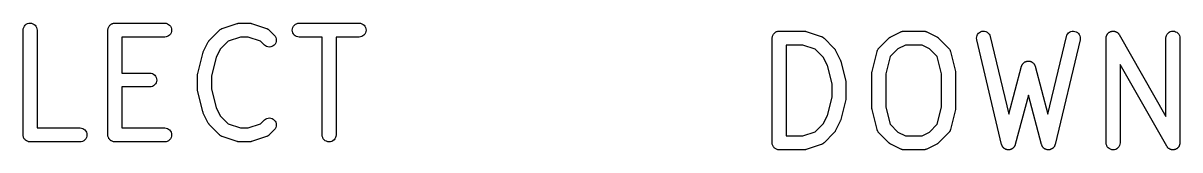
# Model space of a CAD drawing. Extents: x 78.1 to 161.4, y -93 to -69.2.
# Drawn here: x 97.82 to 114.39, y -93.02 to -91.2 of the extents above; entities that cross this region are included whole.
import ezdxf

# ---------------------------------------------------------------- set-up
doc = ezdxf.new("R2010")
doc.units = 0
doc.layers.add('BLACK', color=7, linetype='CONTINUOUS')

msp = doc.modelspace()

# ---------------------------------------------------------------- linework, layer by layer
at = {"layer": 'BLACK', "linetype": 'CONTINUOUS'}
for p, q in [((97.8169, -91.303), (97.819, -91.2836)), ((97.8169, -91.3044), (97.8169, -91.303)), ((97.8169, -92.8044), (97.8169, -91.3044)), ((97.819, -91.2836), (97.8249, -91.265)), ((97.8249, -91.265), (97.8343, -91.2479)), ((97.8343, -91.2479), (97.8469, -91.2329)), ((97.8469, -91.2329), (97.8621, -91.2207)), ((97.8621, -91.2207), (97.8794, -91.2117)), ((97.8794, -91.2117), (97.8981, -91.2061)), ((97.8981, -91.2061), (97.9176, -91.2044)), ((97.9176, -91.2044), (97.937, -91.2064)), ((97.937, -91.2064), (97.9556, -91.2122)), ((97.9556, -91.2122), (97.9728, -91.2215)), ((97.9728, -91.2215), (97.9878, -91.2339)), ((97.9878, -91.2339), (98.0001, -91.249)), ((98.0001, -91.249), (98.0093, -91.2663)), ((98.0093, -91.2663), (98.015, -91.2849)), ((98.015, -91.2849), (98.0169, -91.3044)), ((98.0169, -91.3044), (98.0169, -92.7044)), ((99.0311, -91.3036), (99.0312, -91.303)), ((99.0311, -91.3037), (99.0311, -91.3036)), ((99.0311, -91.3044), (99.0311, -91.3037)), ((99.0311, -91.3037), (99.0311, -91.3037)), ((99.0311, -92.8044), (99.0311, -91.3044)), ((99.0312, -91.303), (99.0322, -91.2937)), ((99.0322, -91.2937), (99.0332, -91.2843)), ((99.0332, -91.2843), (99.0333, -91.2839)), ((99.0333, -91.2836), (99.0362, -91.2746)), ((99.0333, -91.2839), (99.0333, -91.2836)), ((99.0362, -91.2746), (99.039, -91.2656)), ((99.039, -91.2656), (99.0391, -91.2653)), ((99.0391, -91.2653), (99.0392, -91.265)), ((99.0392, -91.265), (99.0438, -91.2567)), ((99.0438, -91.2567), (99.0482, -91.2485)), ((99.0482, -91.2485), (99.0485, -91.2482)), ((99.0485, -91.2482), (99.0486, -91.2479)), ((99.0486, -91.2479), (99.0547, -91.2407)), ((99.0547, -91.2407), (99.0607, -91.2334)), ((99.0607, -91.2334), (99.061, -91.2332)), ((99.061, -91.2332), (99.0612, -91.2329)), ((99.0612, -91.2329), (99.0685, -91.227)), ((99.0685, -91.227), (99.0758, -91.2211)), ((99.0758, -91.2211), (99.0761, -91.2209)), ((99.0761, -91.2209), (99.0764, -91.2207)), ((99.0764, -91.2207), (99.0847, -91.2164)), ((99.0847, -91.2164), (99.093, -91.2119)), ((99.093, -91.2119), (99.0934, -91.2118)), ((99.0934, -91.2118), (99.0937, -91.2117)), ((99.0937, -91.2117), (99.1027, -91.209)), ((99.1027, -91.209), (99.1117, -91.2063)), ((99.1117, -91.2063), (99.1121, -91.2062)), ((99.1121, -91.2062), (99.1124, -91.2061)), ((99.1124, -91.2061), (99.1218, -91.2053)), ((99.1218, -91.2053), (99.1311, -91.2044)), ((99.1311, -91.2044), (99.8454, -91.2044)), ((99.8454, -91.2044), (99.8468, -91.2044)), ((99.8468, -91.2044), (99.8662, -91.2066)), ((99.8662, -91.2066), (99.8848, -91.2125)), ((99.8848, -91.2125), (99.9019, -91.2219)), ((99.9019, -91.2219), (99.9169, -91.2344)), ((99.9169, -91.2344), (99.9291, -91.2496)), ((99.9376, -91.3431), (99.9283, -91.3603)), ((99.9291, -91.2496), (99.9381, -91.2669)), ((99.9434, -91.3245), (99.9376, -91.3431)), ((99.9381, -91.2669), (99.9437, -91.2856)), ((99.9454, -91.3051), (99.9434, -91.3245)), ((99.9437, -91.2856), (99.9454, -91.3051)), ((100.489, -91.4479), (100.632, -91.3051)), ((100.632, -91.3051), (100.633, -91.3041)), ((100.633, -91.3041), (100.635, -91.3023)), ((100.635, -91.3023), (100.637, -91.3001)), ((100.637, -91.3001), (100.643, -91.2962)), ((100.643, -91.2962), (100.648, -91.2919)), ((100.648, -91.2919), (100.651, -91.2906)), ((100.651, -91.2906), (100.653, -91.2889)), ((100.653, -91.2889), (100.659, -91.2861)), ((100.659, -91.2861), (100.665, -91.283)), ((100.665, -91.283), (100.668, -91.2821)), ((100.668, -91.2821), (100.671, -91.2809)), ((100.671, -91.2809), (100.885, -91.2095)), ((100.885, -91.2095), (100.887, -91.2091)), ((100.887, -91.2091), (100.892, -91.2079)), ((100.892, -91.2079), (100.897, -91.2063)), ((100.897, -91.2063), (100.902, -91.2059)), ((100.902, -91.2059), (100.906, -91.205)), ((100.906, -91.205), (100.911, -91.2049)), ((100.911, -91.2049), (100.917, -91.2044)), ((100.917, -91.2044), (101.06, -91.2044)), ((101.06, -91.2044), (101.061, -91.2044)), ((101.061, -91.2044), (101.067, -91.205)), ((101.067, -91.205), (101.072, -91.2052)), ((101.072, -91.2052), (101.076, -91.2061)), ((101.076, -91.2061), (101.081, -91.2066)), ((101.081, -91.2066), (101.086, -91.2083)), ((101.086, -91.2083), (101.091, -91.2095)), ((101.091, -91.2095), (101.306, -91.2809)), ((101.306, -91.2809), (101.307, -91.2814)), ((101.307, -91.2814), (101.31, -91.2826)), ((101.31, -91.2826), (101.312, -91.2835)), ((101.312, -91.2835), (101.318, -91.2867)), ((101.318, -91.2867), (101.325, -91.2896)), ((101.325, -91.2896), (101.327, -91.2913)), ((101.327, -91.2913), (101.33, -91.2927)), ((101.33, -91.2927), (101.335, -91.297)), ((101.335, -91.297), (101.34, -91.3011)), ((101.34, -91.3011), (101.342, -91.3032)), ((101.342, -91.3032), (101.345, -91.3051)), ((101.345, -91.3051), (101.416, -91.3765)), ((101.674, -91.3037), (101.676, -91.2843)), ((101.676, -91.3231), (101.674, -91.3037)), ((101.676, -91.2843), (101.682, -91.2656)), ((101.681, -91.3418), (101.676, -91.3231)), ((101.69, -91.3591), (101.681, -91.3418)), ((101.682, -91.2656), (101.691, -91.2485)), ((101.691, -91.2485), (101.704, -91.2334)), ((101.704, -91.2334), (101.719, -91.2211)), ((101.719, -91.2211), (101.736, -91.2119)), ((101.736, -91.2119), (101.755, -91.2063)), ((101.755, -91.2063), (101.774, -91.2044)), ((101.774, -91.2044), (102.631, -91.2044)), ((102.631, -91.2044), (102.633, -91.2044)), ((102.633, -91.2044), (102.652, -91.2066)), ((102.652, -91.2066), (102.671, -91.2125)), ((102.671, -91.2125), (102.688, -91.2219)), ((102.688, -91.2219), (102.703, -91.2344)), ((102.703, -91.2344), (102.715, -91.2496)), ((102.723, -91.3431), (102.714, -91.3603)), ((102.715, -91.2496), (102.724, -91.2669)), ((102.729, -91.3245), (102.723, -91.3431)), ((102.724, -91.2669), (102.729, -91.2856)), ((102.729, -91.2856), (102.731, -91.3051)), ((102.731, -91.3051), (102.729, -91.3245)), ((108.583, -91.3472), (108.59, -91.3413)), ((108.59, -91.3413), (108.597, -91.3354)), ((108.597, -91.3354), (108.598, -91.3352)), ((108.598, -91.335), (108.606, -91.3307)), ((108.598, -91.3352), (108.598, -91.335)), ((108.606, -91.3307), (108.614, -91.3262)), ((108.614, -91.3262), (108.615, -91.3261)), ((108.615, -91.326), (108.624, -91.3233)), ((108.615, -91.3261), (108.615, -91.326)), ((108.624, -91.3233), (108.633, -91.3206)), ((108.633, -91.3205), (108.634, -91.3204)), ((108.633, -91.3206), (108.633, -91.3205)), ((108.634, -91.3204), (108.643, -91.3196)), ((108.643, -91.3196), (108.653, -91.3187)), ((108.653, -91.3187), (109.01, -91.3187)), ((109.01, -91.3187), (109.011, -91.3187)), ((109.011, -91.3187), (109.017, -91.3193)), ((109.017, -91.3193), (109.022, -91.3195)), ((109.022, -91.3195), (109.026, -91.3204)), ((109.026, -91.3204), (109.031, -91.3209)), ((109.031, -91.3209), (109.036, -91.3226)), ((109.036, -91.3226), (109.041, -91.3238)), ((109.041, -91.3238), (109.256, -91.3952)), ((110.251, -91.4007), (110.394, -91.3292)), ((110.394, -91.3292), (110.395, -91.3286)), ((110.395, -91.3286), (110.398, -91.3276)), ((110.398, -91.3276), (110.4, -91.3262)), ((110.4, -91.3262), (110.407, -91.3242)), ((110.407, -91.3242), (110.413, -91.3219)), ((110.413, -91.3219), (110.416, -91.3214)), ((110.416, -91.3214), (110.419, -91.3206)), ((110.419, -91.3206), (110.426, -91.3199)), ((110.426, -91.3199), (110.432, -91.3188)), ((110.432, -91.3188), (110.435, -91.319)), ((110.435, -91.319), (110.438, -91.3187)), ((110.438, -91.3187), (110.724, -91.3187)), ((110.724, -91.3187), (110.725, -91.3187)), ((110.725, -91.3187), (110.728, -91.319)), ((110.728, -91.319), (110.731, -91.3189)), ((110.731, -91.3189), (110.738, -91.3201)), ((110.738, -91.3201), (110.745, -91.3209)), ((110.745, -91.3209), (110.748, -91.3217)), ((110.748, -91.3217), (110.75, -91.3222)), ((110.75, -91.3222), (110.757, -91.3247)), ((110.757, -91.3247), (110.763, -91.3268)), ((110.763, -91.3268), (110.766, -91.3282)), ((110.766, -91.3282), (110.769, -91.3292)), ((110.769, -91.3292), (110.912, -91.4007)), ((111.508, -91.35), (111.523, -91.3372)), ((111.523, -91.3372), (111.54, -91.3275)), ((111.54, -91.3275), (111.559, -91.3212)), ((111.559, -91.3212), (111.578, -91.3187)), ((111.578, -91.3187), (111.597, -91.32)), ((111.597, -91.32), (111.616, -91.3251)), ((111.616, -91.3251), (111.634, -91.3337)), ((111.634, -91.3337), (111.649, -91.3455)), ((112.787, -91.3591), (112.8, -91.3446)), ((112.8, -91.3446), (112.815, -91.333)), ((112.815, -91.333), (112.833, -91.3246)), ((112.833, -91.3246), (112.852, -91.3198)), ((112.852, -91.3198), (112.871, -91.3188)), ((112.871, -91.3188), (112.891, -91.3216)), ((112.891, -91.3216), (112.909, -91.328)), ((112.909, -91.328), (112.926, -91.338)), ((112.926, -91.338), (112.94, -91.351)), ((113.368, -91.3472), (113.371, -91.3451)), ((113.371, -91.3451), (113.373, -91.3427)), ((113.373, -91.3427), (113.379, -91.339)), ((113.379, -91.339), (113.384, -91.335)), ((113.384, -91.335), (113.387, -91.3334)), ((113.387, -91.3334), (113.389, -91.3315)), ((113.389, -91.3315), (113.395, -91.3289)), ((113.395, -91.3289), (113.401, -91.326)), ((113.401, -91.326), (113.404, -91.325)), ((113.404, -91.325), (113.407, -91.3236)), ((113.407, -91.3236), (113.413, -91.3222)), ((113.413, -91.3222), (113.42, -91.3204)), ((113.42, -91.3204), (113.423, -91.3201)), ((113.423, -91.3201), (113.426, -91.3194)), ((113.426, -91.3194), (113.433, -91.3193)), ((113.433, -91.3193), (113.439, -91.3187)), ((113.439, -91.3187), (113.442, -91.319)), ((113.442, -91.319), (113.446, -91.3189)), ((113.446, -91.3189), (113.452, -91.32)), ((113.452, -91.32), (113.458, -91.3207)), ((113.458, -91.3207), (113.462, -91.3217)), ((113.462, -91.3217), (113.465, -91.3223)), ((113.465, -91.3223), (113.471, -91.3246)), ((113.471, -91.3246), (113.477, -91.3265)), ((113.477, -91.3265), (113.48, -91.3281)), ((113.48, -91.3281), (113.483, -91.3293)), ((113.483, -91.3293), (113.489, -91.3327)), ((113.489, -91.3327), (113.494, -91.3358)), ((113.494, -91.3358), (113.497, -91.3379)), ((113.497, -91.3379), (113.5, -91.3397)), ((113.5, -91.3397), (113.504, -91.3441)), ((113.504, -91.3441), (113.509, -91.3482)), ((114.225, -91.3472), (114.241, -91.335)), ((114.241, -91.335), (114.258, -91.326)), ((114.258, -91.326), (114.277, -91.3204)), ((114.277, -91.3204), (114.296, -91.3187)), ((114.296, -91.3187), (114.316, -91.3207)), ((114.316, -91.3207), (114.334, -91.3265)), ((114.334, -91.3265), (114.351, -91.3358)), ((114.351, -91.3358), (114.366, -91.3482)), ((99.8454, -91.4044), (99.2311, -91.4044)), ((99.2311, -91.4044), (99.2311, -91.9187)), ((99.8649, -91.4025), (99.8454, -91.4044)), ((99.8835, -91.3968), (99.8649, -91.4025)), ((99.9008, -91.3877), (99.8835, -91.3968)), ((99.9159, -91.3753), (99.9008, -91.3877)), ((99.9283, -91.3603), (99.9159, -91.3753)), ((100.399, -91.6168), (100.47, -91.4739)), ((100.47, -91.4739), (100.471, -91.4727)), ((100.471, -91.4727), (100.474, -91.468)), ((100.474, -91.468), (100.477, -91.463)), ((100.477, -91.463), (100.479, -91.4598)), ((100.479, -91.4598), (100.482, -91.4563)), ((100.482, -91.4563), (100.485, -91.4523)), ((100.485, -91.4523), (100.489, -91.4479)), ((100.757, -91.4632), (100.642, -91.5779)), ((100.933, -91.4044), (100.757, -91.4632)), ((101.043, -91.4044), (100.933, -91.4044)), ((101.22, -91.4632), (101.043, -91.4044)), ((101.275, -91.5179), (101.22, -91.4632)), ((101.416, -91.3765), (101.417, -91.3775)), ((101.428, -91.5034), (101.416, -91.5184)), ((101.417, -91.3775), (101.429, -91.3928)), ((101.437, -91.4863), (101.428, -91.5034)), ((101.429, -91.3928), (101.438, -91.4101)), ((101.443, -91.4677), (101.437, -91.4863)), ((101.438, -91.4101), (101.444, -91.4288)), ((101.445, -91.4483), (101.443, -91.4677)), ((101.444, -91.4288), (101.445, -91.4483)), ((101.703, -91.3743), (101.69, -91.3591)), ((101.718, -91.3869), (101.703, -91.3743)), ((101.735, -91.3963), (101.718, -91.3869)), ((101.753, -91.4022), (101.735, -91.3963)), ((101.773, -91.4044), (101.753, -91.4022)), ((101.774, -91.4044), (101.773, -91.4044)), ((102.103, -91.4044), (101.774, -91.4044)), ((102.103, -92.8044), (102.103, -91.4044)), ((102.631, -91.4044), (102.303, -91.4044)), ((102.303, -91.4044), (102.303, -92.8044)), ((102.651, -91.4025), (102.631, -91.4044)), ((102.669, -91.3968), (102.651, -91.4025)), ((102.686, -91.3877), (102.669, -91.3968)), ((102.702, -91.3753), (102.686, -91.3877)), ((102.714, -91.3603), (102.702, -91.3753)), ((108.553, -91.4173), (108.554, -91.408)), ((108.553, -91.4179), (108.553, -91.4173)), ((108.553, -91.418), (108.553, -91.4179)), ((108.553, -91.4187), (108.553, -91.418)), ((108.553, -91.418), (108.553, -91.418)), ((108.553, -92.9187), (108.553, -91.4187)), ((108.554, -91.408), (108.555, -91.3986)), ((108.555, -91.3979), (108.558, -91.3889)), ((108.555, -91.3982), (108.555, -91.3979)), ((108.555, -91.3986), (108.555, -91.3982)), ((108.558, -91.3889), (108.56, -91.3799)), ((108.56, -91.3799), (108.561, -91.3796)), ((108.561, -91.3793), (108.565, -91.371)), ((108.561, -91.3796), (108.561, -91.3793)), ((108.565, -91.371), (108.57, -91.3628)), ((108.57, -91.3622), (108.576, -91.355)), ((108.57, -91.3625), (108.57, -91.3622)), ((108.57, -91.3628), (108.57, -91.3625)), ((108.576, -91.355), (108.582, -91.3477)), ((108.582, -91.3475), (108.583, -91.3472)), ((108.582, -91.3477), (108.582, -91.3475)), ((109.256, -91.3952), (109.257, -91.3957)), ((109.257, -91.3957), (109.26, -91.3969)), ((109.26, -91.3969), (109.262, -91.3978)), ((109.262, -91.3978), (109.268, -91.401)), ((109.268, -91.401), (109.275, -91.4039)), ((109.275, -91.4039), (109.277, -91.4056)), ((109.277, -91.4056), (109.28, -91.407)), ((109.28, -91.407), (109.285, -91.4113)), ((109.285, -91.4113), (109.29, -91.4154)), ((109.29, -91.4154), (109.292, -91.4175)), ((109.292, -91.4175), (109.295, -91.4194)), ((109.295, -91.4194), (109.438, -91.5622)), ((110.082, -91.5622), (110.225, -91.4194)), ((110.225, -91.4194), (110.226, -91.4184)), ((110.226, -91.4184), (110.23, -91.4149)), ((110.23, -91.4149), (110.234, -91.411)), ((110.234, -91.411), (110.238, -91.4088)), ((110.238, -91.4088), (110.241, -91.4062)), ((110.241, -91.4062), (110.246, -91.4036)), ((110.246, -91.4036), (110.251, -91.4007)), ((110.912, -91.4007), (110.913, -91.4013)), ((110.913, -91.4013), (110.918, -91.4043)), ((110.918, -91.4043), (110.922, -91.407)), ((110.922, -91.407), (110.926, -91.4096)), ((110.926, -91.4096), (110.929, -91.4119)), ((110.929, -91.4119), (110.933, -91.4158)), ((110.933, -91.4158), (110.938, -91.4194)), ((110.938, -91.4194), (111.08, -91.5622)), ((111.481, -91.4211), (111.483, -91.4016)), ((111.484, -91.4405), (111.481, -91.4211)), ((111.483, -91.4016), (111.488, -91.3828)), ((111.484, -91.4418), (111.484, -91.4405)), ((111.841, -92.9418), (111.484, -91.4418)), ((111.488, -91.3828), (111.497, -91.3654)), ((111.497, -91.3654), (111.508, -91.35)), ((111.649, -91.3455), (111.662, -91.3602)), ((111.662, -91.3602), (111.672, -91.3771)), ((111.672, -91.3771), (111.678, -91.3955)), ((111.678, -91.3955), (111.944, -92.51)), ((112.504, -92.51), (112.77, -91.3955)), ((112.964, -91.4418), (112.607, -92.9418)), ((112.77, -91.3942), (112.777, -91.3758)), ((112.77, -91.3955), (112.77, -91.3942)), ((112.777, -91.3758), (112.787, -91.3591)), ((112.94, -91.351), (112.952, -91.3666)), ((112.952, -91.3666), (112.961, -91.3841)), ((112.961, -91.3841), (112.966, -91.403)), ((112.967, -91.4225), (112.964, -91.4418)), ((112.966, -91.403), (112.967, -91.4225)), ((113.338, -91.4173), (113.339, -91.4139)), ((113.338, -91.4187), (113.338, -91.4173)), ((113.338, -92.9187), (113.338, -91.4187)), ((113.339, -91.4106), (113.34, -91.4043)), ((113.339, -91.4139), (113.339, -91.4106)), ((113.34, -91.3979), (113.341, -91.3947)), ((113.34, -91.4043), (113.34, -91.3979)), ((113.341, -91.3947), (113.342, -91.3914)), ((113.342, -91.3914), (113.344, -91.3854)), ((113.344, -91.3854), (113.346, -91.3793)), ((113.346, -91.3793), (113.348, -91.3763)), ((113.348, -91.3763), (113.349, -91.3732)), ((113.349, -91.3732), (113.353, -91.3678)), ((113.353, -91.3678), (113.356, -91.3622)), ((113.356, -91.3622), (113.358, -91.3596)), ((113.358, -91.3596), (113.36, -91.3568)), ((113.36, -91.3568), (113.364, -91.3521)), ((113.364, -91.3521), (113.368, -91.3472)), ((113.509, -91.3482), (113.511, -91.3508)), ((113.511, -91.3508), (113.514, -91.3531)), ((113.514, -91.3531), (113.518, -91.3584)), ((113.518, -91.3584), (113.522, -91.3633)), ((113.522, -91.3633), (113.523, -91.3663)), ((113.523, -91.3663), (113.525, -91.3691)), ((113.525, -91.3691), (114.195, -92.5421)), ((114.195, -91.4173), (114.198, -91.3979)), ((114.195, -91.4187), (114.195, -91.4173)), ((114.195, -92.5421), (114.195, -91.4187)), ((114.198, -91.3979), (114.204, -91.3793)), ((114.204, -91.3793), (114.213, -91.3622)), ((114.213, -91.3622), (114.225, -91.3472)), ((114.366, -91.3482), (114.379, -91.3633)), ((114.379, -91.3633), (114.388, -91.3806)), ((114.388, -91.3806), (114.394, -91.3992)), ((114.394, -91.3992), (114.395, -91.4187)), ((114.395, -91.4187), (114.395, -92.9187)), ((100.32, -91.923), (100.391, -91.6373)), ((100.391, -91.6373), (100.392, -91.6359)), ((100.392, -91.635), (100.395, -91.6263)), ((100.392, -91.6355), (100.392, -91.635)), ((100.392, -91.6359), (100.392, -91.6355)), ((100.395, -91.6263), (100.398, -91.6176)), ((100.398, -91.6176), (100.399, -91.6172)), ((100.399, -91.6172), (100.399, -91.6168)), ((100.642, -91.5779), (100.583, -91.6964)), ((101.29, -91.5303), (101.275, -91.5179)), ((101.307, -91.5395), (101.29, -91.5303)), ((101.326, -91.5453), (101.307, -91.5395)), ((101.345, -91.5472), (101.326, -91.5453)), ((101.365, -91.5454), (101.345, -91.5472)), ((101.383, -91.5398), (101.365, -91.5454)), ((101.4, -91.5307), (101.383, -91.5398)), ((101.416, -91.5184), (101.4, -91.5307)), ((108.753, -91.5187), (108.753, -92.8187)), ((108.993, -91.5187), (108.753, -91.5187)), ((109.17, -91.5775), (108.993, -91.5187)), ((109.285, -91.6922), (109.17, -91.5775)), ((109.438, -91.5622), (109.439, -91.5632)), ((109.439, -91.5632), (109.442, -91.5676)), ((109.442, -91.5676), (109.446, -91.5717)), ((109.446, -91.5717), (109.448, -91.5752)), ((109.448, -91.5752), (109.451, -91.5785)), ((109.451, -91.5785), (109.453, -91.5835)), ((109.453, -91.5835), (109.456, -91.5882)), ((109.456, -91.5882), (109.528, -91.7311)), ((109.984, -91.8944), (110.056, -91.6087)), ((110.056, -91.6074), (110.058, -91.601)), ((110.056, -91.6087), (110.056, -91.6074)), ((110.058, -91.601), (110.06, -91.5945)), ((110.06, -91.5945), (110.062, -91.5919)), ((110.062, -91.5919), (110.063, -91.5891)), ((110.063, -91.5891), (110.066, -91.5833)), ((110.066, -91.5833), (110.069, -91.5773)), ((110.069, -91.5773), (110.071, -91.575)), ((110.071, -91.575), (110.073, -91.5724)), ((110.073, -91.5724), (110.078, -91.5675)), ((110.078, -91.5675), (110.082, -91.5622)), ((110.355, -91.5723), (110.243, -91.6841)), ((110.462, -91.5187), (110.355, -91.5723)), ((110.7, -91.5187), (110.462, -91.5187)), ((110.808, -91.5723), (110.7, -91.5187)), ((110.919, -91.6841), (110.808, -91.5723)), ((111.08, -91.5622), (111.081, -91.5632)), ((111.081, -91.5632), (111.086, -91.5685)), ((111.086, -91.5685), (111.09, -91.5736)), ((111.09, -91.5736), (111.092, -91.5761)), ((111.092, -91.5761), (111.094, -91.5785)), ((111.094, -91.5785), (111.097, -91.5845)), ((111.097, -91.5845), (111.1, -91.5903)), ((111.1, -91.5903), (111.101, -91.5931)), ((111.101, -91.5931), (111.103, -91.5958)), ((111.103, -91.5958), (111.104, -91.6023)), ((111.104, -91.6023), (111.107, -91.6087)), ((111.107, -91.6087), (111.178, -91.8944)), ((100.583, -91.6964), (100.517, -91.9595)), ((109.344, -91.8107), (109.285, -91.6922)), ((109.41, -92.0738), (109.344, -91.8107)), ((109.528, -91.7311), (109.528, -91.7323)), ((109.528, -91.7323), (109.529, -91.7328)), ((109.529, -91.7328), (109.529, -91.7332)), ((109.529, -91.7332), (109.532, -91.7419)), ((109.532, -91.7419), (109.535, -91.7507)), ((109.535, -91.7507), (109.535, -91.7511)), ((109.535, -91.7511), (109.535, -91.7516)), ((109.535, -91.7516), (109.607, -92.0373)), ((110.243, -91.6841), (110.181, -91.931)), ((110.981, -91.931), (110.919, -91.6841)), ((111.944, -92.51), (112.127, -91.8215)), ((112.127, -91.8215), (112.128, -91.8201)), ((112.128, -91.8201), (112.129, -91.8171)), ((112.129, -91.8171), (112.13, -91.8139)), ((112.13, -91.8139), (112.132, -91.808)), ((112.132, -91.808), (112.135, -91.8019)), ((112.135, -91.8019), (112.137, -91.7992)), ((112.137, -91.7992), (112.138, -91.7962)), ((112.138, -91.7962), (112.142, -91.791)), ((112.142, -91.791), (112.145, -91.7855)), ((112.145, -91.7855), (112.148, -91.7831)), ((112.148, -91.7831), (112.15, -91.7805)), ((112.15, -91.7805), (112.154, -91.7761)), ((112.154, -91.7761), (112.159, -91.7714)), ((112.159, -91.7714), (112.162, -91.7695)), ((112.162, -91.7695), (112.164, -91.7673)), ((112.164, -91.7673), (112.169, -91.7639)), ((112.169, -91.7639), (112.175, -91.7602)), ((112.175, -91.7602), (112.178, -91.7589)), ((112.178, -91.7589), (112.181, -91.7572)), ((112.181, -91.7572), (112.187, -91.7549)), ((112.187, -91.7549), (112.193, -91.7523)), ((112.193, -91.7523), (112.196, -91.7516)), ((112.196, -91.7516), (112.199, -91.7504)), ((112.199, -91.7504), (112.205, -91.7494)), ((112.205, -91.7494), (112.212, -91.748)), ((112.212, -91.748), (112.215, -91.7479)), ((112.215, -91.7479), (112.218, -91.7474)), ((112.218, -91.7474), (112.225, -91.7477)), ((112.225, -91.7477), (112.231, -91.7475)), ((112.231, -91.7475), (112.234, -91.7481)), ((112.234, -91.7481), (112.238, -91.7482)), ((112.238, -91.7482), (112.244, -91.7497)), ((112.244, -91.7497), (112.25, -91.7508)), ((112.25, -91.7508), (112.253, -91.752)), ((112.253, -91.752), (112.257, -91.7527)), ((112.257, -91.7527), (112.263, -91.7554)), ((112.263, -91.7554), (112.269, -91.7578)), ((112.269, -91.7578), (112.271, -91.7595)), ((112.271, -91.7595), (112.274, -91.7609)), ((112.274, -91.7609), (112.28, -91.7647)), ((112.28, -91.7647), (112.285, -91.7682)), ((112.285, -91.7682), (112.288, -91.7704)), ((112.288, -91.7704), (112.29, -91.7723)), ((112.29, -91.7723), (112.295, -91.7771)), ((112.295, -91.7771), (112.299, -91.7815)), ((112.299, -91.7815), (112.301, -91.7842)), ((112.301, -91.7842), (112.304, -91.7866)), ((112.304, -91.7866), (112.307, -91.7921)), ((112.307, -91.7921), (112.311, -91.7974)), ((112.311, -91.7974), (112.312, -91.8004)), ((112.312, -91.8004), (112.314, -91.8032)), ((112.314, -91.8032), (112.316, -91.8093)), ((112.316, -91.8093), (112.319, -91.8152)), ((112.319, -91.8152), (112.319, -91.8184)), ((112.319, -91.8184), (112.321, -91.8215)), ((112.321, -91.8215), (112.504, -92.51)), ((114.209, -92.9683), (113.538, -91.7952)), ((113.538, -91.7952), (113.538, -92.9187)), ((99.2311, -91.9187), (99.6311, -91.9187)), ((99.6311, -91.9187), (99.6325, -91.9187)), ((99.6325, -91.9187), (99.6519, -91.9208)), ((99.6519, -91.9208), (99.6705, -91.9267)), ((99.6705, -91.9267), (99.6876, -91.9361)), ((99.6876, -91.9361), (99.7026, -91.9487)), ((99.7026, -91.9487), (99.7148, -91.9639)), ((99.7148, -91.9639), (99.7239, -91.9812)), ((99.7239, -91.9812), (99.7294, -91.9999)), ((99.7294, -91.9999), (99.7311, -92.0194)), ((100.317, -91.9423), (100.318, -91.9344)), ((100.317, -91.9441), (100.317, -91.9423)), ((100.317, -91.9458), (100.317, -91.9441)), ((100.317, -91.9472), (100.317, -91.9458)), ((100.317, -92.1615), (100.317, -91.9472)), ((100.318, -91.9344), (100.319, -91.9264)), ((100.319, -91.9264), (100.32, -91.9247)), ((100.32, -91.9247), (100.32, -91.923)), ((100.517, -91.9595), (100.517, -92.1492)), ((109.981, -91.9137), (109.982, -91.9058)), ((109.981, -91.9155), (109.981, -91.9137)), ((109.981, -91.9173), (109.981, -91.9155)), ((109.981, -91.9187), (109.981, -91.9173)), ((109.981, -92.4187), (109.981, -91.9187)), ((109.982, -91.9058), (109.983, -91.8979)), ((109.983, -91.8979), (109.984, -91.8962)), ((109.984, -91.8962), (109.984, -91.8944)), ((110.181, -91.931), (110.181, -92.4064)), ((110.981, -92.4064), (110.981, -91.931)), ((111.178, -91.8944), (111.178, -91.8958)), ((111.178, -91.8958), (111.179, -91.8975)), ((111.179, -91.8975), (111.179, -91.8992)), ((111.179, -91.8992), (111.18, -91.9072)), ((111.18, -91.9072), (111.181, -91.9151)), ((111.181, -91.9151), (111.181, -91.9169)), ((111.181, -91.9169), (111.181, -91.9187)), ((111.181, -91.9187), (111.181, -92.4187)), ((99.6311, -92.1187), (99.2311, -92.1187)), ((99.2311, -92.1187), (99.2311, -92.7044)), ((99.6506, -92.1168), (99.6311, -92.1187)), ((99.6692, -92.1111), (99.6506, -92.1168)), ((99.6865, -92.1019), (99.6692, -92.1111)), ((99.7016, -92.0896), (99.6865, -92.1019)), ((99.714, -92.0746), (99.7016, -92.0896)), ((99.7233, -92.0574), (99.714, -92.0746)), ((99.7291, -92.0388), (99.7233, -92.0574)), ((99.7311, -92.0194), (99.7291, -92.0388)), ((100.317, -92.1633), (100.317, -92.1615)), ((100.317, -92.1651), (100.317, -92.1633)), ((100.318, -92.173), (100.317, -92.1651)), ((100.319, -92.1809), (100.318, -92.173)), ((100.517, -92.1492), (100.583, -92.4123)), ((109.41, -92.2635), (109.41, -92.0738)), ((109.607, -92.0373), (109.607, -92.0386)), ((109.607, -92.0386), (109.607, -92.0404)), ((109.607, -92.0404), (109.608, -92.0421)), ((109.608, -92.0421), (109.609, -92.0501)), ((109.609, -92.0501), (109.61, -92.058)), ((109.61, -92.058), (109.61, -92.0598)), ((109.61, -92.0598), (109.61, -92.0615)), ((109.61, -92.0615), (109.61, -92.2758)), ((100.319, -92.1826), (100.319, -92.1809)), ((100.32, -92.1844), (100.319, -92.1826)), ((100.32, -92.1858), (100.32, -92.1844)), ((100.391, -92.4715), (100.32, -92.1858)), ((109.344, -92.5266), (109.41, -92.2635)), ((109.607, -92.3001), (109.535, -92.5858)), ((109.608, -92.2966), (109.607, -92.2983)), ((109.607, -92.2983), (109.607, -92.3001)), ((109.61, -92.2808), (109.608, -92.2887)), ((109.608, -92.2887), (109.608, -92.2966)), ((109.61, -92.2758), (109.61, -92.2772)), ((109.61, -92.2772), (109.61, -92.279)), ((109.61, -92.279), (109.61, -92.2808)), ((112.224, -92.2353), (112.035, -92.9444)), ((112.413, -92.9444), (112.224, -92.2353)), ((100.391, -92.4719), (100.391, -92.4715)), ((100.391, -92.4724), (100.391, -92.4719)), ((100.395, -92.4811), (100.391, -92.4724)), ((100.398, -92.4899), (100.395, -92.4811)), ((100.398, -92.4903), (100.398, -92.4899)), ((100.398, -92.4907), (100.398, -92.4903)), ((100.399, -92.492), (100.398, -92.4907)), ((100.47, -92.6348), (100.399, -92.492)), ((100.583, -92.4123), (100.642, -92.5308)), ((109.981, -92.4204), (109.981, -92.4187)), ((109.981, -92.4222), (109.981, -92.4204)), ((109.982, -92.4301), (109.981, -92.4222)), ((109.983, -92.4381), (109.982, -92.4301)), ((109.984, -92.4398), (109.983, -92.4381)), ((109.984, -92.4416), (109.984, -92.4398)), ((109.984, -92.4429), (109.984, -92.4416)), ((110.056, -92.7286), (109.984, -92.4429)), ((110.181, -92.4064), (110.243, -92.6533)), ((110.919, -92.6533), (110.981, -92.4064)), ((111.178, -92.4429), (111.107, -92.7286)), ((111.179, -92.4395), (111.178, -92.4412)), ((111.178, -92.4412), (111.178, -92.4429)), ((111.18, -92.4315), (111.179, -92.4395)), ((111.181, -92.4236), (111.18, -92.4315)), ((111.181, -92.4187), (111.181, -92.4201)), ((111.181, -92.4201), (111.181, -92.4218)), ((111.181, -92.4218), (111.181, -92.4236)), ((100.473, -92.6396), (100.47, -92.6348)), ((100.476, -92.6445), (100.473, -92.6396)), ((100.478, -92.6478), (100.476, -92.6445)), ((100.481, -92.6513), (100.478, -92.6478)), ((100.485, -92.6554), (100.481, -92.6513)), ((100.488, -92.6598), (100.485, -92.6554)), ((100.489, -92.6608), (100.488, -92.6598)), ((100.632, -92.8037), (100.489, -92.6608)), ((100.642, -92.5308), (100.757, -92.6455)), ((100.757, -92.6455), (100.933, -92.7044)), ((101.043, -92.7044), (101.22, -92.6455)), ((101.22, -92.6455), (101.275, -92.5908)), ((101.275, -92.5908), (101.276, -92.5898)), ((101.276, -92.5898), (101.291, -92.5776)), ((101.291, -92.5776), (101.308, -92.5687)), ((101.308, -92.5687), (101.327, -92.5632)), ((101.327, -92.5632), (101.346, -92.5615)), ((101.346, -92.5615), (101.366, -92.5636)), ((101.366, -92.5636), (101.384, -92.5695)), ((101.384, -92.5695), (101.402, -92.5788)), ((101.402, -92.5788), (101.417, -92.5913)), ((101.417, -92.5913), (101.429, -92.6065)), ((101.429, -92.6065), (101.438, -92.6237)), ((101.438, -92.6237), (101.444, -92.6424)), ((101.445, -92.6619), (101.443, -92.6813)), ((101.444, -92.6424), (101.445, -92.6619)), ((109.17, -92.7598), (109.285, -92.6452)), ((109.285, -92.6452), (109.344, -92.5266)), ((109.528, -92.6062), (109.456, -92.7491)), ((109.531, -92.5967), (109.528, -92.6054)), ((109.528, -92.6054), (109.528, -92.6058)), ((109.528, -92.6058), (109.528, -92.6062)), ((109.535, -92.588), (109.531, -92.5967)), ((109.535, -92.5858), (109.535, -92.5871)), ((109.535, -92.5871), (109.535, -92.5876)), ((109.535, -92.5876), (109.535, -92.588)), ((110.243, -92.6533), (110.355, -92.7651)), ((110.808, -92.7651), (110.919, -92.6533)), ((97.8178, -92.8137), (97.8169, -92.8044)), ((97.8186, -92.8231), (97.8178, -92.8137)), ((97.8187, -92.8234), (97.8186, -92.8231)), ((97.8188, -92.8238), (97.8187, -92.8234)), ((97.8215, -92.8329), (97.8188, -92.8238)), ((97.8241, -92.8418), (97.8215, -92.8329)), ((98.0169, -92.7044), (98.6311, -92.7044)), ((98.6311, -92.7044), (98.6325, -92.7044)), ((98.6325, -92.7044), (98.6519, -92.7066)), ((98.6519, -92.7066), (98.6705, -92.7125)), ((98.6705, -92.7125), (98.6876, -92.7219)), ((98.6876, -92.7219), (98.7026, -92.7344)), ((98.7026, -92.7344), (98.7148, -92.7496)), ((98.7148, -92.7496), (98.7239, -92.7669)), ((98.7291, -92.8245), (98.7233, -92.8431)), ((98.7239, -92.7669), (98.7294, -92.7856)), ((98.7311, -92.8051), (98.7291, -92.8245)), ((98.7294, -92.7856), (98.7311, -92.8051)), ((99.0321, -92.8137), (99.0311, -92.8044)), ((99.0329, -92.8231), (99.0321, -92.8137)), ((99.033, -92.8234), (99.0329, -92.8231)), ((99.033, -92.8238), (99.033, -92.8234)), ((99.0358, -92.8329), (99.033, -92.8238)), ((99.0384, -92.8418), (99.0358, -92.8329)), ((99.2311, -92.7044), (99.8454, -92.7044)), ((99.8454, -92.7044), (99.8468, -92.7044)), ((99.8468, -92.7044), (99.8662, -92.7066)), ((99.8662, -92.7066), (99.8848, -92.7125)), ((99.8848, -92.7125), (99.9019, -92.7219)), ((99.9019, -92.7219), (99.9169, -92.7344)), ((99.9169, -92.7344), (99.9291, -92.7496)), ((99.9291, -92.7496), (99.9381, -92.7669)), ((99.9434, -92.8245), (99.9376, -92.8431)), ((99.9381, -92.7669), (99.9437, -92.7856)), ((99.9454, -92.8051), (99.9434, -92.8245)), ((99.9437, -92.7856), (99.9454, -92.8051)), ((100.634, -92.8055), (100.632, -92.8037)), ((100.636, -92.8077), (100.634, -92.8055)), ((100.642, -92.8117), (100.636, -92.8077)), ((100.647, -92.816), (100.642, -92.8117)), ((100.65, -92.8174), (100.647, -92.816)), ((100.652, -92.8192), (100.65, -92.8174)), ((100.658, -92.822), (100.652, -92.8192)), ((100.664, -92.8253), (100.658, -92.822)), ((100.667, -92.8261), (100.664, -92.8253)), ((100.67, -92.8274), (100.667, -92.8261)), ((100.671, -92.8278), (100.67, -92.8274)), ((100.885, -92.8992), (100.671, -92.8278)), ((100.933, -92.7044), (101.043, -92.7044)), ((101.306, -92.8278), (101.091, -92.8992)), ((101.308, -92.8266), (101.306, -92.8278)), ((101.311, -92.8258), (101.308, -92.8266)), ((101.317, -92.8226), (101.311, -92.8258)), ((101.323, -92.8199), (101.317, -92.8226)), ((101.326, -92.8182), (101.323, -92.8199)), ((101.328, -92.8168), (101.326, -92.8182)), ((101.334, -92.8125), (101.328, -92.8168)), ((101.339, -92.8086), (101.334, -92.8125)), ((101.341, -92.8065), (101.339, -92.8086)), ((101.344, -92.8046), (101.341, -92.8065)), ((101.345, -92.8037), (101.344, -92.8046)), ((101.416, -92.7322), (101.345, -92.8037)), ((101.429, -92.7171), (101.416, -92.7322)), ((101.438, -92.6999), (101.429, -92.7171)), ((101.443, -92.6813), (101.438, -92.6999)), ((102.104, -92.8238), (102.103, -92.8044)), ((102.11, -92.8425), (102.104, -92.8238)), ((102.3, -92.8252), (102.294, -92.8438)), ((102.303, -92.8058), (102.3, -92.8252)), ((102.303, -92.8044), (102.303, -92.8058)), ((108.753, -92.8187), (108.993, -92.8187)), ((108.993, -92.8187), (109.17, -92.7598)), ((109.438, -92.7751), (109.295, -92.918)), ((109.441, -92.7708), (109.438, -92.7751)), ((109.445, -92.7667), (109.441, -92.7708)), ((109.447, -92.7632), (109.445, -92.7667)), ((109.45, -92.76), (109.447, -92.7632)), ((109.453, -92.7551), (109.45, -92.76)), ((109.456, -92.7503), (109.453, -92.7551)), ((109.456, -92.7491), (109.456, -92.7503)), ((110.058, -92.735), (110.056, -92.7286)), ((110.06, -92.7415), (110.058, -92.735)), ((110.061, -92.7442), (110.06, -92.7415)), ((110.062, -92.747), (110.061, -92.7442)), ((110.066, -92.7528), (110.062, -92.747)), ((110.069, -92.7588), (110.066, -92.7528)), ((110.071, -92.7612), (110.069, -92.7588)), ((110.072, -92.7638), (110.071, -92.7612)), ((110.077, -92.7688), (110.072, -92.7638)), ((110.081, -92.7741), (110.077, -92.7688)), ((110.082, -92.7751), (110.081, -92.7741)), ((110.225, -92.918), (110.082, -92.7751)), ((110.355, -92.7651), (110.462, -92.8187)), ((110.462, -92.8187), (110.7, -92.8187)), ((110.7, -92.8187), (110.808, -92.7651)), ((111.08, -92.7751), (110.938, -92.918)), ((111.085, -92.7699), (111.08, -92.7751)), ((111.089, -92.7649), (111.085, -92.7699)), ((111.091, -92.7623), (111.089, -92.7649)), ((111.093, -92.76), (111.091, -92.7623)), ((111.096, -92.754), (111.093, -92.76)), ((111.1, -92.7483), (111.096, -92.754)), ((111.101, -92.7455), (111.1, -92.7483)), ((111.102, -92.7428), (111.101, -92.7455)), ((111.104, -92.7363), (111.102, -92.7428)), ((111.106, -92.73), (111.104, -92.7363)), ((111.107, -92.7286), (111.106, -92.73)), ((97.8243, -92.8421), (97.8241, -92.8418)), ((97.8244, -92.8425), (97.8243, -92.8421)), ((97.8289, -92.8508), (97.8244, -92.8425)), ((97.8332, -92.8591), (97.8289, -92.8508)), ((97.8334, -92.8594), (97.8332, -92.8591)), ((97.8336, -92.8597), (97.8334, -92.8594)), ((97.8395, -92.867), (97.8336, -92.8597)), ((97.8454, -92.8743), (97.8395, -92.867)), ((97.8457, -92.8746), (97.8454, -92.8743)), ((97.8459, -92.8748), (97.8457, -92.8746)), ((97.8532, -92.8808), (97.8459, -92.8748)), ((97.8604, -92.8869), (97.8532, -92.8808)), ((97.8607, -92.8871), (97.8604, -92.8869)), ((97.8609, -92.8873), (97.8607, -92.8871)), ((97.8692, -92.8917), (97.8609, -92.8873)), ((97.8775, -92.8963), (97.8692, -92.8917)), ((97.8778, -92.8964), (97.8775, -92.8963)), ((97.8781, -92.8966), (97.8778, -92.8964)), ((97.8871, -92.8993), (97.8781, -92.8966)), ((97.8961, -92.9022), (97.8871, -92.8993)), ((97.8964, -92.9022), (97.8961, -92.9022)), ((97.8967, -92.9023), (97.8964, -92.9022)), ((97.9062, -92.9033), (97.8967, -92.9023)), ((97.9155, -92.9044), (97.9062, -92.9033)), ((97.9161, -92.9044), (97.9155, -92.9044)), ((97.9162, -92.9044), (97.9161, -92.9044)), ((97.9169, -92.9044), (97.9162, -92.9044)), ((97.9162, -92.9044), (97.9162, -92.9044)), ((98.6311, -92.9044), (97.9169, -92.9044)), ((98.6506, -92.9025), (98.6311, -92.9044)), ((98.6692, -92.8968), (98.6506, -92.9025)), ((98.6865, -92.8877), (98.6692, -92.8968)), ((98.7016, -92.8753), (98.6865, -92.8877)), ((98.714, -92.8603), (98.7016, -92.8753)), ((98.7233, -92.8431), (98.714, -92.8603)), ((99.0386, -92.8421), (99.0384, -92.8418)), ((99.0387, -92.8425), (99.0386, -92.8421)), ((99.0431, -92.8508), (99.0387, -92.8425)), ((99.0475, -92.8591), (99.0431, -92.8508)), ((99.0477, -92.8594), (99.0475, -92.8591)), ((99.0478, -92.8597), (99.0477, -92.8594)), ((99.0538, -92.867), (99.0478, -92.8597)), ((99.0597, -92.8743), (99.0538, -92.867)), ((99.06, -92.8746), (99.0597, -92.8743)), ((99.0602, -92.8748), (99.06, -92.8746)), ((99.0674, -92.8808), (99.0602, -92.8748)), ((99.0746, -92.8869), (99.0674, -92.8808)), ((99.075, -92.8871), (99.0746, -92.8869)), ((99.0752, -92.8873), (99.075, -92.8871)), ((99.0835, -92.8917), (99.0752, -92.8873)), ((99.0917, -92.8963), (99.0835, -92.8917)), ((99.0921, -92.8964), (99.0917, -92.8963)), ((99.0924, -92.8966), (99.0921, -92.8964)), ((99.1014, -92.8993), (99.0924, -92.8966)), ((99.1104, -92.9022), (99.1014, -92.8993)), ((99.1107, -92.9022), (99.1104, -92.9022)), ((99.111, -92.9023), (99.1107, -92.9022)), ((99.1205, -92.9033), (99.111, -92.9023)), ((99.1297, -92.9044), (99.1205, -92.9033)), ((99.1304, -92.9044), (99.1297, -92.9044)), ((99.1305, -92.9044), (99.1304, -92.9044)), ((99.1304, -92.9044), (99.1304, -92.9044)), ((99.1311, -92.9044), (99.1305, -92.9044)), ((99.8454, -92.9044), (99.1311, -92.9044)), ((99.8649, -92.9025), (99.8454, -92.9044)), ((99.8835, -92.8968), (99.8649, -92.9025)), ((99.9008, -92.8877), (99.8835, -92.8968)), ((99.9159, -92.8753), (99.9008, -92.8877)), ((99.9283, -92.8603), (99.9159, -92.8753)), ((99.9376, -92.8431), (99.9283, -92.8603)), ((100.891, -92.9005), (100.885, -92.8992)), ((100.896, -92.9022), (100.891, -92.9005)), ((100.9, -92.9026), (100.896, -92.9022)), ((100.904, -92.9036), (100.9, -92.9026)), ((100.91, -92.9037), (100.904, -92.9036)), ((100.915, -92.9044), (100.91, -92.9037)), ((100.917, -92.9044), (100.915, -92.9044)), ((101.06, -92.9044), (100.917, -92.9044)), ((101.065, -92.9038), (101.06, -92.9044)), ((101.071, -92.9037), (101.065, -92.9038)), ((101.075, -92.9029), (101.071, -92.9037)), ((101.079, -92.9025), (101.075, -92.9029)), ((101.085, -92.9008), (101.079, -92.9025)), ((101.09, -92.8997), (101.085, -92.9008)), ((101.091, -92.8992), (101.09, -92.8997)), ((102.119, -92.8597), (102.11, -92.8425)), ((102.132, -92.8748), (102.119, -92.8597)), ((102.147, -92.8873), (102.132, -92.8748)), ((102.164, -92.8966), (102.147, -92.8873)), ((102.182, -92.9023), (102.164, -92.8966)), ((102.202, -92.9044), (102.182, -92.9023)), ((102.221, -92.9026), (102.202, -92.9044)), ((102.24, -92.8971), (102.221, -92.9026)), ((102.257, -92.888), (102.24, -92.8971)), ((102.273, -92.8758), (102.257, -92.888)), ((102.285, -92.8609), (102.273, -92.8758)), ((102.294, -92.8438), (102.285, -92.8609)), ((108.553, -92.928), (108.553, -92.9187)), ((108.554, -92.9374), (108.553, -92.928)), ((108.554, -92.9377), (108.554, -92.9374)), ((108.554, -92.9381), (108.554, -92.9377)), ((108.557, -92.9471), (108.554, -92.9381)), ((108.56, -92.9561), (108.557, -92.9471)), ((108.56, -92.9564), (108.56, -92.9561)), ((108.56, -92.9568), (108.56, -92.9564)), ((108.565, -92.9651), (108.56, -92.9568)), ((108.569, -92.9734), (108.565, -92.9651)), ((108.569, -92.9737), (108.569, -92.9734)), ((108.569, -92.974), (108.569, -92.9737)), ((108.575, -92.9813), (108.569, -92.974)), ((108.581, -92.9886), (108.575, -92.9813)), ((108.581, -92.9889), (108.581, -92.9886)), ((108.582, -92.9891), (108.581, -92.9889)), ((108.589, -92.9951), (108.582, -92.9891)), ((108.596, -93.0012), (108.589, -92.9951)), ((108.596, -93.0014), (108.596, -93.0012)), ((108.597, -93.0016), (108.596, -93.0014)), ((108.605, -93.006), (108.597, -93.0016)), ((109.256, -92.9421), (109.041, -93.0135)), ((109.258, -92.9409), (109.256, -92.9421)), ((109.261, -92.9401), (109.258, -92.9409)), ((109.267, -92.9369), (109.261, -92.9401)), ((109.273, -92.9342), (109.267, -92.9369)), ((109.276, -92.9325), (109.273, -92.9342)), ((109.278, -92.9311), (109.276, -92.9325)), ((109.284, -92.9268), (109.278, -92.9311)), ((109.289, -92.9229), (109.284, -92.9268)), ((109.291, -92.9208), (109.289, -92.9229)), ((109.294, -92.9189), (109.291, -92.9208)), ((109.295, -92.918), (109.294, -92.9189)), ((110.229, -92.9215), (110.225, -92.918)), ((110.233, -92.9254), (110.229, -92.9215)), ((110.237, -92.9277), (110.233, -92.9254)), ((110.24, -92.9303), (110.237, -92.9277)), ((110.245, -92.933), (110.24, -92.9303)), ((110.249, -92.9361), (110.245, -92.933)), ((110.251, -92.9367), (110.249, -92.9361)), ((110.394, -93.0081), (110.251, -92.9367)), ((110.912, -92.9367), (110.769, -93.0081)), ((110.916, -92.9337), (110.912, -92.9367)), ((110.921, -92.9311), (110.916, -92.9337)), ((110.925, -92.9285), (110.921, -92.9311)), ((110.928, -92.9263), (110.925, -92.9285)), ((110.932, -92.9224), (110.928, -92.9263)), ((110.937, -92.9189), (110.932, -92.9224)), ((110.938, -92.918), (110.937, -92.9189)), ((111.843, -92.9462), (111.841, -92.9418)), ((111.844, -92.9507), (111.843, -92.9462)), ((111.846, -92.9554), (111.844, -92.9507)), ((111.847, -92.9603), (111.846, -92.9554)), ((111.85, -92.9643), (111.847, -92.9603)), ((111.852, -92.9685), (111.85, -92.9643)), ((111.855, -92.9727), (111.852, -92.9685)), ((111.857, -92.9772), (111.855, -92.9727)), ((111.86, -92.9806), (111.857, -92.9772)), ((111.863, -92.9844), (111.86, -92.9806)), ((111.867, -92.9879), (111.863, -92.9844)), ((111.87, -92.9918), (111.867, -92.9879)), ((111.874, -92.9946), (111.87, -92.9918)), ((111.877, -92.9978), (111.874, -92.9946)), ((111.881, -93.0005), (111.877, -92.9978)), ((111.886, -93.0037), (111.881, -93.0005)), ((111.992, -93.0028), (111.987, -93.0057)), ((111.996, -93.0002), (111.992, -93.0028)), ((112, -92.9972), (111.996, -93.0002)), ((112.003, -92.9945), (112, -92.9972)), ((112.007, -92.9908), (112.003, -92.9945)), ((112.011, -92.9874), (112.007, -92.9908)), ((112.014, -92.9838), (112.011, -92.9874)), ((112.017, -92.9804), (112.014, -92.9838)), ((112.02, -92.9761), (112.017, -92.9804)), ((112.023, -92.972), (112.02, -92.9761)), ((112.025, -92.9679), (112.023, -92.972)), ((112.027, -92.964), (112.025, -92.9679)), ((112.029, -92.9591), (112.027, -92.964)), ((112.032, -92.9545), (112.029, -92.9591)), ((112.033, -92.9501), (112.032, -92.9545)), ((112.035, -92.9458), (112.033, -92.9501)), ((112.035, -92.9444), (112.035, -92.9458)), ((112.415, -92.9487), (112.413, -92.9444)), ((112.416, -92.9532), (112.415, -92.9487)), ((112.418, -92.9579), (112.416, -92.9532)), ((112.42, -92.9627), (112.418, -92.9579)), ((112.422, -92.9666), (112.42, -92.9627)), ((112.424, -92.9708), (112.422, -92.9666)), ((112.427, -92.9749), (112.424, -92.9708)), ((112.43, -92.9793), (112.427, -92.9749)), ((112.433, -92.9827), (112.43, -92.9793)), ((112.436, -92.9864), (112.433, -92.9827)), ((112.44, -92.9898), (112.436, -92.9864)), ((112.443, -92.9936), (112.44, -92.9898)), ((112.447, -92.9963), (112.443, -92.9936)), ((112.451, -92.9994), (112.447, -92.9963)), ((112.455, -93.002), (112.451, -92.9994)), ((112.459, -93.005), (112.455, -93.002)), ((112.565, -93.0013), (112.561, -93.0044)), ((112.57, -92.9986), (112.565, -93.0013)), ((112.573, -92.9955), (112.57, -92.9986)), ((112.577, -92.9927), (112.573, -92.9955)), ((112.58, -92.9889), (112.577, -92.9927)), ((112.584, -92.9854), (112.58, -92.9889)), ((112.587, -92.9817), (112.584, -92.9854)), ((112.59, -92.9783), (112.587, -92.9817)), ((112.593, -92.9738), (112.59, -92.9783)), ((112.596, -92.9697), (112.593, -92.9738)), ((112.598, -92.9655), (112.596, -92.9697)), ((112.6, -92.9616), (112.598, -92.9655)), ((112.602, -92.9567), (112.6, -92.9616)), ((112.604, -92.952), (112.602, -92.9567)), ((112.605, -92.9475), (112.604, -92.952)), ((112.607, -92.9432), (112.605, -92.9475)), ((112.607, -92.9418), (112.607, -92.9432)), ((113.34, -92.9381), (113.338, -92.9187)), ((113.346, -92.9568), (113.34, -92.9381)), ((113.355, -92.974), (113.346, -92.9568)), ((113.367, -92.9891), (113.355, -92.974)), ((113.382, -93.0016), (113.367, -92.9891)), ((113.4, -93.0109), (113.382, -93.0016)), ((113.493, -93.0023), (113.476, -93.0114)), ((113.508, -92.9901), (113.493, -93.0023)), ((113.521, -92.9752), (113.508, -92.9901)), ((113.53, -92.9581), (113.521, -92.9752)), ((113.536, -92.9395), (113.53, -92.9581)), ((113.538, -92.9201), (113.536, -92.9395)), ((113.538, -92.9187), (113.538, -92.9201)), ((114.211, -92.971), (114.209, -92.9683)), ((114.212, -92.974), (114.211, -92.971)), ((114.216, -92.979), (114.212, -92.974)), ((114.22, -92.9842), (114.216, -92.979)), ((114.222, -92.9865), (114.22, -92.9842)), ((114.224, -92.9891), (114.222, -92.9865)), ((114.229, -92.9932), (114.224, -92.9891)), ((114.234, -92.9976), (114.229, -92.9932)), ((114.237, -92.9994), (114.234, -92.9976)), ((114.24, -93.0016), (114.237, -92.9994)), ((114.245, -93.0046), (114.24, -93.0016)), ((114.35, -93.0023), (114.347, -93.0039)), ((114.355, -92.9983), (114.35, -93.0023)), ((114.36, -92.9947), (114.355, -92.9983)), ((114.363, -92.9922), (114.36, -92.9947)), ((114.365, -92.9901), (114.363, -92.9922)), ((114.37, -92.9852), (114.365, -92.9901)), ((114.374, -92.9806), (114.37, -92.9852)), ((114.376, -92.9778), (114.374, -92.9806)), ((114.378, -92.9752), (114.376, -92.9778)), ((114.381, -92.9696), (114.378, -92.9752)), ((114.384, -92.9642), (114.381, -92.9696)), ((114.386, -92.961), (114.384, -92.9642)), ((114.387, -92.9581), (114.386, -92.961)), ((114.389, -92.9519), (114.387, -92.9581)), ((114.392, -92.946), (114.389, -92.9519)), ((114.393, -92.9395), (114.392, -92.9427)), ((114.392, -92.9427), (114.392, -92.946)), ((114.394, -92.9331), (114.393, -92.9395)), ((114.395, -92.9268), (114.394, -92.9331)), ((114.395, -92.9187), (114.395, -92.9201)), ((114.395, -92.9201), (114.395, -92.9234)), ((114.395, -92.9234), (114.395, -92.9268)), ((108.613, -93.0106), (108.605, -93.006)), ((108.614, -93.0107), (108.613, -93.0106)), ((108.614, -93.0109), (108.614, -93.0107)), ((108.623, -93.0136), (108.614, -93.0109)), ((108.632, -93.0165), (108.623, -93.0136)), ((108.632, -93.0166), (108.632, -93.0165)), ((108.632, -93.0165), (108.632, -93.0165)), ((108.642, -93.0176), (108.632, -93.0166)), ((108.651, -93.0187), (108.642, -93.0176)), ((108.652, -93.0187), (108.651, -93.0187)), ((108.653, -93.0187), (108.652, -93.0187)), ((108.652, -93.0187), (108.652, -93.0187)), ((108.652, -93.0187), (108.652, -93.0187)), ((109.01, -93.0187), (108.653, -93.0187)), ((109.015, -93.0181), (109.01, -93.0187)), ((109.021, -93.018), (109.015, -93.0181)), ((109.025, -93.0172), (109.021, -93.018)), ((109.029, -93.0168), (109.025, -93.0172)), ((109.035, -93.0151), (109.029, -93.0168)), ((109.04, -93.014), (109.035, -93.0151)), ((109.041, -93.0135), (109.04, -93.014)), ((110.396, -93.0092), (110.394, -93.0081)), ((110.399, -93.0106), (110.396, -93.0092)), ((110.405, -93.0126), (110.399, -93.0106)), ((110.412, -93.0151), (110.405, -93.0126)), ((110.415, -93.0156), (110.412, -93.0151)), ((110.417, -93.0165), (110.415, -93.0156)), ((110.424, -93.0172), (110.417, -93.0165)), ((110.431, -93.0184), (110.424, -93.0172)), ((110.434, -93.0183), (110.431, -93.0184)), ((110.437, -93.0187), (110.434, -93.0183)), ((110.438, -93.0187), (110.437, -93.0187)), ((110.724, -93.0187), (110.438, -93.0187)), ((110.727, -93.0184), (110.724, -93.0187)), ((110.73, -93.0185), (110.727, -93.0184)), ((110.737, -93.0174), (110.73, -93.0185)), ((110.743, -93.0168), (110.737, -93.0174)), ((110.746, -93.0159), (110.743, -93.0168)), ((110.749, -93.0155), (110.746, -93.0159)), ((110.756, -93.0131), (110.749, -93.0155)), ((110.762, -93.0111), (110.756, -93.0131)), ((110.765, -93.0097), (110.762, -93.0111)), ((110.767, -93.0087), (110.765, -93.0097)), ((110.769, -93.0081), (110.767, -93.0087)), ((111.89, -93.0057), (111.886, -93.0037)), ((111.894, -93.0081), (111.89, -93.0057)), ((111.898, -93.01), (111.894, -93.0081)), ((111.903, -93.0123), (111.898, -93.01)), ((111.908, -93.0135), (111.903, -93.0123)), ((111.912, -93.0151), (111.908, -93.0135)), ((111.917, -93.016), (111.912, -93.0151)), ((111.922, -93.0173), (111.917, -93.016)), ((111.927, -93.0176), (111.922, -93.0173)), ((111.931, -93.0184), (111.927, -93.0176)), ((111.936, -93.0183), (111.931, -93.0184)), ((111.941, -93.0186), (111.936, -93.0183)), ((111.946, -93.018), (111.941, -93.0186)), ((111.951, -93.0179), (111.946, -93.018)), ((111.956, -93.0168), (111.951, -93.0179)), ((111.961, -93.0161), (111.956, -93.0168)), ((111.965, -93.0146), (111.961, -93.0161)), ((111.97, -93.0136), (111.965, -93.0146)), ((111.974, -93.0115), (111.97, -93.0136)), ((111.979, -93.0099), (111.974, -93.0115)), ((111.983, -93.0076), (111.979, -93.0099)), ((111.987, -93.0057), (111.983, -93.0076)), ((112.463, -93.007), (112.459, -93.005)), ((112.467, -93.0093), (112.463, -93.007)), ((112.472, -93.011), (112.467, -93.0093)), ((112.477, -93.0132), (112.472, -93.011)), ((112.482, -93.0143), (112.477, -93.0132)), ((112.486, -93.0158), (112.482, -93.0143)), ((112.491, -93.0165), (112.486, -93.0158)), ((112.496, -93.0177), (112.491, -93.0165)), ((112.501, -93.0179), (112.496, -93.0177)), ((112.505, -93.0186), (112.501, -93.0179)), ((112.51, -93.0183), (112.505, -93.0186)), ((112.516, -93.0185), (112.51, -93.0183)), ((112.52, -93.0178), (112.516, -93.0185)), ((112.525, -93.0175), (112.52, -93.0178)), ((112.53, -93.0163), (112.525, -93.0175)), ((112.535, -93.0155), (112.53, -93.0163)), ((112.539, -93.0139), (112.535, -93.0155)), ((112.544, -93.0128), (112.539, -93.0139)), ((112.548, -93.0105), (112.544, -93.0128)), ((112.553, -93.0088), (112.548, -93.0105)), ((112.557, -93.0064), (112.553, -93.0088)), ((112.561, -93.0044), (112.557, -93.0064)), ((113.418, -93.0166), (113.4, -93.0109)), ((113.438, -93.0187), (113.418, -93.0166)), ((113.457, -93.0169), (113.438, -93.0187)), ((113.476, -93.0114), (113.457, -93.0169)), ((114.251, -93.008), (114.245, -93.0046)), ((114.254, -93.0093), (114.251, -93.008)), ((114.257, -93.0109), (114.254, -93.0093)), ((114.263, -93.0128), (114.257, -93.0109)), ((114.269, -93.0151), (114.263, -93.0128)), ((114.272, -93.0156), (114.269, -93.0151)), ((114.275, -93.0166), (114.272, -93.0156)), ((114.282, -93.0173), (114.275, -93.0166)), ((114.288, -93.0184), (114.282, -93.0173)), ((114.291, -93.0183), (114.288, -93.0184)), ((114.295, -93.0187), (114.291, -93.0183)), ((114.301, -93.0181), (114.295, -93.0187)), ((114.308, -93.0179), (114.301, -93.0181)), ((114.311, -93.0172), (114.308, -93.0179)), ((114.314, -93.0169), (114.311, -93.0172)), ((114.32, -93.0151), (114.314, -93.0169)), ((114.327, -93.0137), (114.32, -93.0151)), ((114.33, -93.0123), (114.327, -93.0137)), ((114.333, -93.0114), (114.33, -93.0123)), ((114.339, -93.0084), (114.333, -93.0114)), ((114.344, -93.0058), (114.339, -93.0084)), ((114.347, -93.0039), (114.344, -93.0058))]:
    msp.add_line(p, q, dxfattribs=at)

doc.saveas('drawing.dxf')
